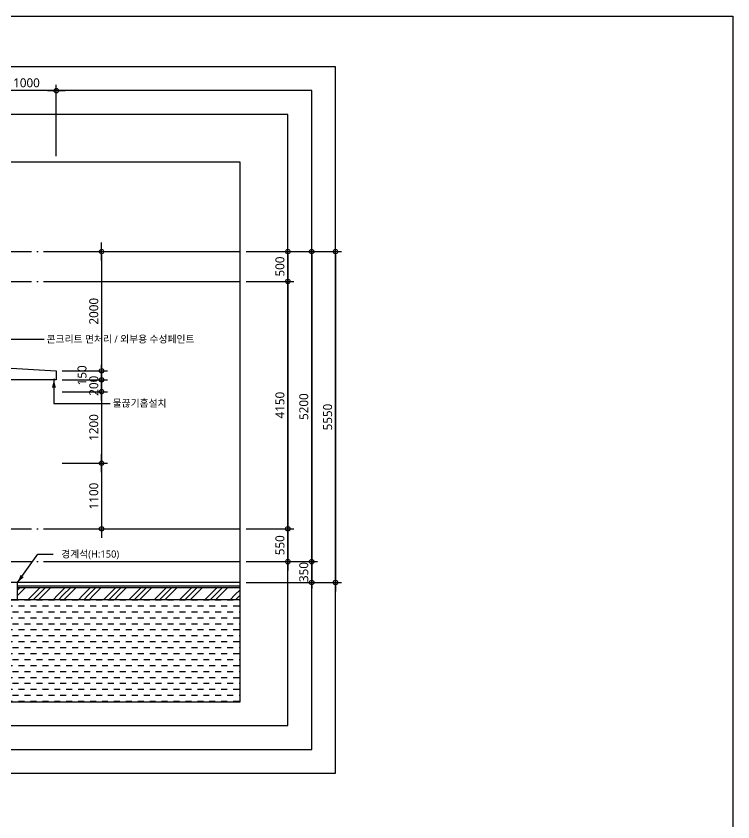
# Model space of a CAD drawing. Header units: millimetres. Extents: x 184384 to 428726, y 73696 to 101396.
# Drawn here: x 371442 to 383468, y 87481 to 100996 of the extents above; entities that cross this region are included whole.
import ezdxf
from ezdxf.enums import TextEntityAlignment as Align

# ---------------------------------------------------------------- set-up
doc = ezdxf.new("R2010")
doc.units = ezdxf.units.MM
doc.header["$LTSCALE"] = 100
doc.header["$MEASUREMENT"] = 0
doc.header["$PDSIZE"] = -10
doc.linetypes.add('CEN', pattern=[62, 60, -1, 0, -1])
doc.layers.get('0').update_dxf_attribs({"linetype": 'CONTINUOUS'})
doc.layers.get('DEFPOINTS').update_dxf_attribs({"color": 171, "linetype": 'CONTINUOUS'})
for name, color, linetype in [('251', 251, 'CONTINUOUS'), ('CEN(ST)', 1, 'CEN'), ('CON', 2, 'CONTINUOUS'), ('HAT-252', 252, 'CONTINUOUS'), ('LED', 7, 'CONTINUOUS'), ('NDIM', 7, 'CONTINUOUS'), ('TEXT-기입', 6, 'CONTINUOUS')]:
    doc.layers.add(name, color=color, linetype=linetype)
doc.styles.add('CGS', font='cgse', dxfattribs={"bigfont": 'cgs'})
doc.styles.add('나눔바른고딕', font='NanumBarunGothic.ttf')
doc.dimstyles.new('NDIM 1200', dxfattribs={"dimscale": 500, "dimtxt": 3, "dimasz": 1, "dimexe": 2, "dimexo": 2, "dimgap": 1, "dimtad": 1, "dimdec": 0, "dimdsep": 46, "dimtxsty": 'CGS', "dimblk": 'DOT0', "dimcen": 1, "dimdle": 8, "dimclrd": 2, "dimclre": 2, "dimclrt": 2, "dimadec": 0, "dimazin": 0, "dimtfac": 1, "dimtdec": 0, "dimtix": 1, "dimtmove": 2, "dimatfit": 3, "dimldrblk": 'DOT0', "dimfxl": 1, "dimtolj": 1, "dimtzin": 0, "dimlwd": -1, "dimlwe": -1, "dimarcsym": 0})

# ---------------------------------------------------------------- blocks, each defined once
blk = doc.blocks.new('DOT0')
blk.add_line((-3, 0), (3, 0))
at = {"color": 6}
blk.add_circle((0, 0), 0.75, dxfattribs=at)
blk = doc.blocks.new('*D220')
at = {"layer": 'DEFPOINTS', "color": 0, "ltscale": 0.4, "transparency": 16777216}
for p in [(375201, 97046), (375201, 91496), (376801, 91496)]:
    blk.add_point(p, dxfattribs=at)
at = {"layer": 'NDIM', "ltscale": 0.4, "transparency": 16777216}
for p, q in [((375301, 97046), (376901, 97046)), ((376801, 96996), (376801, 91546)), ((375301, 91496), (376901, 91496))]:
    blk.add_line(p, q, dxfattribs=at)
at = {"layer": 'NDIM', "ltscale": 0.4, "transparency": 16777216, "xscale": 50, "yscale": 50, "zscale": 50}
for p, rotation in [((376801, 97046), 90), ((376801, 91496), 270)]:
    blk.add_blockref('DOT0', p, dxfattribs=dict(at, rotation=rotation))
at = {"layer": 'NDIM', "ltscale": 0.4, "transparency": 16777216, "insert": (376669, 94271), "char_height": 150, "attachment_point": 5, "rotation": 90, "style": '나눔바른고딕'}
blk.add_mtext('\\A1;5550', dxfattribs=at)
blk = doc.blocks.new('*D221')
at = {"layer": 'DEFPOINTS', "color": 0, "ltscale": 0.4, "transparency": 16777216}
for p in [(375201, 92396), (375201, 91846), (376001, 91846)]:
    blk.add_point(p, dxfattribs=at)
at = {"layer": 'NDIM', "ltscale": 0.4, "transparency": 16777216}
for p, q in [((375301, 92396), (376101, 92396)), ((376001, 92346), (376001, 91896)), ((375301, 91846), (376101, 91846))]:
    blk.add_line(p, q, dxfattribs=at)
at = {"layer": 'NDIM', "ltscale": 0.4, "transparency": 16777216, "xscale": 50, "yscale": 50, "zscale": 50}
for p, rotation in [((376001, 92396), 90), ((376001, 91846), 270)]:
    blk.add_blockref('DOT0', p, dxfattribs=dict(at, rotation=rotation))
at = {"layer": 'NDIM', "ltscale": 0.4, "transparency": 16777216, "insert": (375869, 92121), "char_height": 150, "attachment_point": 5, "rotation": 90, "style": '나눔바른고딕'}
blk.add_mtext('\\A1;550', dxfattribs=at)
blk = doc.blocks.new('*D222')
at = {"layer": 'DEFPOINTS', "color": 0, "ltscale": 0.4, "transparency": 16777216}
for p in [(375201, 96546), (375201, 92396), (376001, 92396)]:
    blk.add_point(p, dxfattribs=at)
at = {"layer": 'NDIM', "ltscale": 0.4, "transparency": 16777216}
for p, q in [((375301, 96546), (376101, 96546)), ((376001, 96496), (376001, 92446)), ((375301, 92396), (376101, 92396))]:
    blk.add_line(p, q, dxfattribs=at)
at = {"layer": 'NDIM', "ltscale": 0.4, "transparency": 16777216, "xscale": 50, "yscale": 50, "zscale": 50}
for p, rotation in [((376001, 96546), 90), ((376001, 92396), 270)]:
    blk.add_blockref('DOT0', p, dxfattribs=dict(at, rotation=rotation))
at = {"layer": 'NDIM', "ltscale": 0.4, "transparency": 16777216, "insert": (375869, 94471), "char_height": 150, "attachment_point": 5, "rotation": 90, "style": '나눔바른고딕'}
blk.add_mtext('\\A1;4150', dxfattribs=at)
blk = doc.blocks.new('*D223')
at = {"layer": 'DEFPOINTS', "color": 0, "ltscale": 0.4, "transparency": 16777216}
for p in [(375201, 97046), (375201, 96546), (376001, 96546)]:
    blk.add_point(p, dxfattribs=at)
at = {"layer": 'NDIM', "ltscale": 0.4, "transparency": 16777216}
for p, q in [((375301, 97046), (376101, 97046)), ((376001, 96996), (376001, 96596)), ((375301, 96546), (376101, 96546))]:
    blk.add_line(p, q, dxfattribs=at)
at = {"layer": 'NDIM', "ltscale": 0.4, "transparency": 16777216, "xscale": 50, "yscale": 50, "zscale": 50}
for p, rotation in [((376001, 97046), 90), ((376001, 96546), 270)]:
    blk.add_blockref('DOT0', p, dxfattribs=dict(at, rotation=rotation))
at = {"layer": 'NDIM', "ltscale": 0.4, "transparency": 16777216, "insert": (375869, 96796), "char_height": 150, "attachment_point": 5, "rotation": 90, "style": '나눔바른고딕'}
blk.add_mtext('\\A1;500', dxfattribs=at)
blk = doc.blocks.new('*D224')
at = {"layer": 'DEFPOINTS', "color": 0, "ltscale": 0.4, "transparency": 16777216}
for p in [(375201, 91846), (375201, 91496), (376401, 91496)]:
    blk.add_point(p, dxfattribs=at)
at = {"layer": 'NDIM', "ltscale": 0.4, "transparency": 16777216}
for p, q in [((376401, 91896), (376401, 91946)), ((375301, 91846), (376501, 91846)), ((376401, 91846), (376401, 91496)), ((375301, 91496), (376501, 91496)), ((376401, 91446), (376401, 91396))]:
    blk.add_line(p, q, dxfattribs=at)
at = {"layer": 'NDIM', "ltscale": 0.4, "transparency": 16777216, "xscale": 50, "yscale": 50, "zscale": 50}
for p, rotation in [((376401, 91846), 270), ((376401, 91496), 90)]:
    blk.add_blockref('DOT0', p, dxfattribs=dict(at, rotation=rotation))
at = {"layer": 'NDIM', "ltscale": 0.4, "transparency": 16777216, "insert": (376269, 91671), "char_height": 150, "attachment_point": 5, "rotation": 90, "style": '나눔바른고딕'}
blk.add_mtext('\\A1;350', dxfattribs=at)
blk = doc.blocks.new('*D336')
at = {"layer": 'DEFPOINTS', "color": 0, "ltscale": 0.4, "transparency": 16777216}
for p in [(371116, 99746), (371116, 98546), (372116, 98546)]:
    blk.add_point(p, dxfattribs=at)
at = {"layer": 'NDIM', "ltscale": 0.4, "transparency": 16777216}
for p, q in [((371116, 98646), (371116, 99846)), ((372066, 99746), (371166, 99746)), ((372116, 98646), (372116, 99846))]:
    blk.add_line(p, q, dxfattribs=at)
at = {"layer": 'NDIM', "ltscale": 0.4, "transparency": 16777216, "xscale": 50, "yscale": 50, "zscale": 50, "rotation": 180}
blk.add_blockref('DOT0', (371116, 99746), dxfattribs=at)
at = {"layer": 'NDIM', "ltscale": 0.4, "transparency": 16777216, "xscale": 50, "yscale": 50, "zscale": 50}
blk.add_blockref('DOT0', (372116, 99746), dxfattribs=at)
at = {"layer": 'NDIM', "ltscale": 0.4, "transparency": 16777216, "insert": (371616, 99877), "char_height": 150, "attachment_point": 5, "style": '나눔바른고딕'}
blk.add_mtext('\\A1;1000', dxfattribs=at)
blk = doc.blocks.new('*D338')
at = {"layer": 'DEFPOINTS', "color": 0, "ltscale": 0.4, "transparency": 16777216}
for p in [(375201, 97046), (375201, 91846), (376401, 91846)]:
    blk.add_point(p, dxfattribs=at)
at = {"layer": 'NDIM', "ltscale": 0.4, "transparency": 16777216}
for p, q in [((375301, 97046), (376501, 97046)), ((376401, 96996), (376401, 91896)), ((375301, 91846), (376501, 91846))]:
    blk.add_line(p, q, dxfattribs=at)
at = {"layer": 'NDIM', "ltscale": 0.4, "transparency": 16777216, "xscale": 50, "yscale": 50, "zscale": 50}
for p, rotation in [((376401, 97046), 90), ((376401, 91846), 270)]:
    blk.add_blockref('DOT0', p, dxfattribs=dict(at, rotation=rotation))
at = {"layer": 'NDIM', "ltscale": 0.4, "transparency": 16777216, "insert": (376269, 94446), "char_height": 150, "attachment_point": 5, "rotation": 90, "style": '나눔바른고딕'}
blk.add_mtext('\\A1;5200', dxfattribs=at)
blk = doc.blocks.new('*D346')
at = {"layer": 'DEFPOINTS', "color": 0, "ltscale": 0.4, "transparency": 16777216}
for p in [(372116, 95046), (372116, 94896), (372876, 94896)]:
    blk.add_point(p, dxfattribs=at)
at = {"layer": 'NDIM', "ltscale": 0.4, "transparency": 16777216}
for p, q in [((372216, 95046), (372976, 95046)), ((372876, 95096), (372876, 95146)), ((372876, 95046), (372876, 94896)), ((372216, 94896), (372976, 94896)), ((372876, 94846), (372876, 94796))]:
    blk.add_line(p, q, dxfattribs=at)
at = {"layer": 'NDIM', "ltscale": 0.4, "transparency": 16777216, "xscale": 50, "yscale": 50, "zscale": 50}
for p, rotation in [((372876, 95046), 270), ((372876, 94896), 90)]:
    blk.add_blockref('DOT0', p, dxfattribs=dict(at, rotation=rotation))
at = {"layer": 'NDIM', "ltscale": 0.4, "transparency": 16777216, "insert": (372548, 94971), "char_height": 150, "attachment_point": 5, "rotation": 90, "style": '나눔바른고딕'}
blk.add_mtext('\\A1;150', dxfattribs=at)
blk = doc.blocks.new('*D347')
at = {"layer": 'DEFPOINTS', "color": 0, "ltscale": 0.4, "transparency": 16777216}
for p in [(372116, 94896), (372116, 94696), (372876, 94696)]:
    blk.add_point(p, dxfattribs=at)
at = {"layer": 'NDIM', "ltscale": 0.4, "transparency": 16777216}
for p, q in [((372216, 94896), (372976, 94896)), ((372876, 94946), (372876, 94996)), ((372876, 94896), (372876, 94696)), ((372216, 94696), (372976, 94696)), ((372876, 94646), (372876, 94596))]:
    blk.add_line(p, q, dxfattribs=at)
at = {"layer": 'NDIM', "ltscale": 0.4, "transparency": 16777216, "xscale": 50, "yscale": 50, "zscale": 50}
for p, rotation in [((372876, 94896), 270), ((372876, 94696), 90)]:
    blk.add_blockref('DOT0', p, dxfattribs=dict(at, rotation=rotation))
at = {"layer": 'NDIM', "ltscale": 0.4, "transparency": 16777216, "insert": (372745, 94796), "char_height": 150, "attachment_point": 5, "rotation": 90, "style": '나눔바른고딕'}
blk.add_mtext('\\A1;200', dxfattribs=at)
blk = doc.blocks.new('*D348')
at = {"layer": 'DEFPOINTS', "color": 0, "ltscale": 0.4, "transparency": 16777216}
for p in [(372116, 94696), (372116, 93496), (372876, 93496)]:
    blk.add_point(p, dxfattribs=at)
at = {"layer": 'NDIM', "ltscale": 0.4, "transparency": 16777216}
for p, q in [((372216, 94696), (372976, 94696)), ((372876, 94646), (372876, 93546)), ((372216, 93496), (372976, 93496))]:
    blk.add_line(p, q, dxfattribs=at)
at = {"layer": 'NDIM', "ltscale": 0.4, "transparency": 16777216, "xscale": 50, "yscale": 50, "zscale": 50}
for p, rotation in [((372876, 94696), 90), ((372876, 93496), 270)]:
    blk.add_blockref('DOT0', p, dxfattribs=dict(at, rotation=rotation))
at = {"layer": 'NDIM', "ltscale": 0.4, "transparency": 16777216, "insert": (372745, 94096), "char_height": 150, "attachment_point": 5, "rotation": 90, "style": '나눔바른고딕'}
blk.add_mtext('\\A1;1200', dxfattribs=at)
blk = doc.blocks.new('*D349')
at = {"layer": 'DEFPOINTS', "color": 0, "ltscale": 0.4, "transparency": 16777216}
for p in [(372116, 93496), (372116, 92396), (372876, 92396)]:
    blk.add_point(p, dxfattribs=at)
at = {"layer": 'NDIM', "ltscale": 0.4, "transparency": 16777216}
for p, q in [((372216, 93496), (372976, 93496)), ((372876, 93446), (372876, 92446)), ((372216, 92396), (372976, 92396))]:
    blk.add_line(p, q, dxfattribs=at)
at = {"layer": 'NDIM', "ltscale": 0.4, "transparency": 16777216, "xscale": 50, "yscale": 50, "zscale": 50}
for p, rotation in [((372876, 93496), 90), ((372876, 92396), 270)]:
    blk.add_blockref('DOT0', p, dxfattribs=dict(at, rotation=rotation))
at = {"layer": 'NDIM', "ltscale": 0.4, "transparency": 16777216, "insert": (372745, 92946), "char_height": 150, "attachment_point": 5, "rotation": 90, "style": '나눔바른고딕'}
blk.add_mtext('\\A1;1100', dxfattribs=at)
blk = doc.blocks.new('*D350')
at = {"layer": 'DEFPOINTS', "color": 0, "ltscale": 0.4, "transparency": 16777216}
for p in [(372116, 97046), (372116, 95046), (372876, 95046)]:
    blk.add_point(p, dxfattribs=at)
at = {"layer": 'NDIM', "ltscale": 0.4, "transparency": 16777216}
for p, q in [((372216, 97046), (372976, 97046)), ((372876, 96996), (372876, 95096)), ((372216, 95046), (372976, 95046))]:
    blk.add_line(p, q, dxfattribs=at)
at = {"layer": 'NDIM', "ltscale": 0.4, "transparency": 16777216, "xscale": 50, "yscale": 50, "zscale": 50}
for p, rotation in [((372876, 97046), 90), ((372876, 95046), 270)]:
    blk.add_blockref('DOT0', p, dxfattribs=dict(at, rotation=rotation))
at = {"layer": 'NDIM', "ltscale": 0.4, "transparency": 16777216, "insert": (372745, 96046), "char_height": 150, "attachment_point": 5, "rotation": 90, "style": '나눔바른고딕'}
blk.add_mtext('\\A1;2000', dxfattribs=at)

msp = doc.modelspace()

# ---------------------------------------------------------------- hatches: boundary and pattern name
at = {"layer": '251', "ltscale": 10000}
h = msp.add_hatch(dxfattribs=at)
h.set_pattern_fill('DASH', color=256, scale=800)
h.set_pattern_definition([(0, (-34817916.88, 1184304.72), (100, 100), [100, -100])])
h.paths.add_polyline_path([(371316, 91205.8), (371316, 89495.8), (375200.8, 89495.8), (375200.8, 91205.8)])
at = {"layer": 'HAT-252', "ltscale": 100}
h = msp.add_hatch(dxfattribs=at)
h.set_pattern_fill('GOST_GROUND', color=256, scale=30)
h.set_pattern_definition([(45, (-34788316.88, 1185464.72), (424.2640687, -3e-14), [600]), (45, (-34788226.88, 1185464.72), (424.2640687, -3e-14), [600]), (45, (-34788136.88, 1185464.72), (424.2640687, -3e-14), [600])])
h.paths.add_polyline_path([(375200.8, 91205.8), (375200.8, 91405.8), (371466, 91405.8), (371466, 91205.8)])

# ---------------------------------------------------------------- linework, layer by layer
at = {"ltscale": 10000}
msp.add_lwpolyline([(371466, 91495.8), (371266, 91495.8), (371266, 91205.8), (371466, 91205.8)], close=True, dxfattribs=at)
at = {"layer": '251', "ltscale": 0.5}
for p, q in [((375200.8, 91495.8), (371466, 91495.8)), ((375200.8, 91435.8), (371466, 91435.8)), ((375200.8, 91405.8), (371466, 91405.8)), ((375200.8, 91205.8), (371466, 91205.8))]:
    msp.add_line(p, q, dxfattribs=at)
at = {"layer": '251', "ltscale": 10000}
msp.add_lwpolyline([(371316, 91205.8), (371316, 89495.8), (375200.8, 89495.8), (375200.8, 91205.8)], close=True, dxfattribs=at)
at = {"layer": 'CEN(ST)'}
for points in [[(353300.8, 97045.8), (375200.8, 97045.8)], [(353300.8, 96545.8), (375200.8, 96545.8)], [(353300.8, 92395.8), (375200.8, 92395.8)], [(353300.8, 91845.8), (375200.8, 91845.8)]]:
    msp.add_lwpolyline(points, dxfattribs=at)
at = {"layer": 'CON', "ltscale": 1000}
for p, q in [((371266, 95095.8), (372116, 95045.8)), ((372116, 95045.8), (372116, 94895.8))]:
    msp.add_line(p, q, dxfattribs=at)
msp.add_lwpolyline([(372116, 94895.8), (372086, 94895.8), (372086, 94905.8), (372076, 94905.8), (372076, 94895.8), (371266, 94895.8)], dxfattribs=at)
at = {"layer": 'DEFPOINTS', "ltscale": 1000}
for points in [[(383468.1, 74095.8), (348768.1, 74095.8), (348768.1, 100995.8), (383468.1, 100995.8)], [(351700.8, 88295.8), (376800.8, 88295.8), (376800.8, 100145.8), (351700.8, 100145.8)], [(352100.8, 88695.8), (376400.8, 88695.8), (376400.8, 99745.8), (352100.8, 99745.8)], [(352500.8, 89095.8), (376000.8, 89095.8), (376000.8, 99345.8), (352500.8, 99345.8)], [(353300.8, 89495.8), (375200.8, 89495.8), (375200.8, 98545.8), (353300.8, 98545.8)]]:
    msp.add_lwpolyline(points, close=True, dxfattribs=at)
at = {"layer": 'LED', "ltscale": 1000}
for points in [[(371266, 95576.5), (371911.8, 95576.5)], [(372076, 94895.8), (372076, 94499.8), (373018.5, 94499.8)], [(371466, 91495.8), (371805.8, 91970.2), (372064.6, 91970.2)]]:
    msp.add_lwpolyline(points, dxfattribs=at)
at = {"layer": 'LED'}
for points in [[(372076, 94895.8), (372042.6, 94762.5), (372109.3, 94762.5)], [(371466, 91495.8), (371570.7, 91584.8), (371516.5, 91623.6)]]:
    msp.add_solid(points, dxfattribs=at)

# ---------------------------------------------------------------- texts
at = {"layer": 'TEXT-기입', "style": '나눔바른고딕'}
msp.add_text('콘크리트 면처리 / 외부용 수성페인트', height=120, rotation=360, dxfattribs=at).set_placement((371954.3, 95578.2), align=Align.MIDDLE_LEFT)
msp.add_text('물끊기홈설치', height=120, rotation=360, dxfattribs=at).set_placement((373965.9, 94503.1), align=Align.MIDDLE_RIGHT)
msp.add_text('경계석(H:150)', height=120, dxfattribs=at).set_placement((373171.2, 91973.5), align=Align.MIDDLE_RIGHT)

# ---------------------------------------------------------------- dimensions: what is measured, and where the dimension line sits
at = {"layer": 'NDIM', "ltscale": 0.4}
for base, p1, p2, angle, picture, middle in [((371116, 99745.8), (372116, 98545.8), (371116, 98545.8), 180, '*D336', (371616, 99877.3)), ((372876, 95045.8), (372116, 97045.8), (372116, 95045.8), 270, '*D350', (372744.5, 96045.8)), ((376800.8, 91495.8), (375200.8, 97045.8), (375200.8, 91495.8), 270, '*D220', (376669.3, 94270.8)), ((376000.8, 96545.8), (375200.8, 97045.8), (375200.8, 96545.8), 270, '*D223', (375869.3, 96795.8)), ((376400.8, 91845.8), (375200.8, 97045.8), (375200.8, 91845.8), 270, '*D338', (376269.3, 94445.8)), ((376000.8, 92395.8), (375200.8, 96545.8), (375200.8, 92395.8), 270, '*D222', (375869.3, 94470.8)), ((372876, 94695.8), (372116, 94895.8), (372116, 94695.8), 270, '*D347', (372744.5, 94795.8)), ((372876, 93495.8), (372116, 94695.8), (372116, 93495.8), 270, '*D348', (372744.5, 94095.8)), ((372876, 92395.8), (372116, 93495.8), (372116, 92395.8), 270, '*D349', (372744.5, 92945.8)), ((376000.8, 91845.8), (375200.8, 92395.8), (375200.8, 91845.8), 270, '*D221', (375869.3, 92120.8)), ((376400.8, 91495.8), (375200.8, 91845.8), (375200.8, 91495.8), 270, '*D224', (376269.2, 91670.8))]:
    dim = msp.add_linear_dim(base=base, p1=p1, p2=p2, angle=angle, dimstyle='NDIM 1200', override={"dimscale": 50, "dimtxsty": '나눔바른고딕', "dimclrd": 256, "dimclre": 256, "dimclrt": 256}, dxfattribs=at)
    dim.commit()
    dim.dimension.update_dxf_attribs({"geometry": picture, "text_midpoint": middle})
dim = msp.add_linear_dim(base=(372876, 94895.8), p1=(372116, 95045.8), p2=(372116, 94895.8), angle=270, dimstyle='NDIM 1200', override={"dimscale": 50, "dimtxsty": '나눔바른고딕', "dimclrd": 256, "dimclre": 256, "dimclrt": 256}, dxfattribs=at)
dim.commit()
dim.dimension.update_dxf_attribs({"geometry": '*D346', "text_midpoint": (372547.5, 94970.8), "dimtype": 160})

doc.saveas('drawing.dxf')
